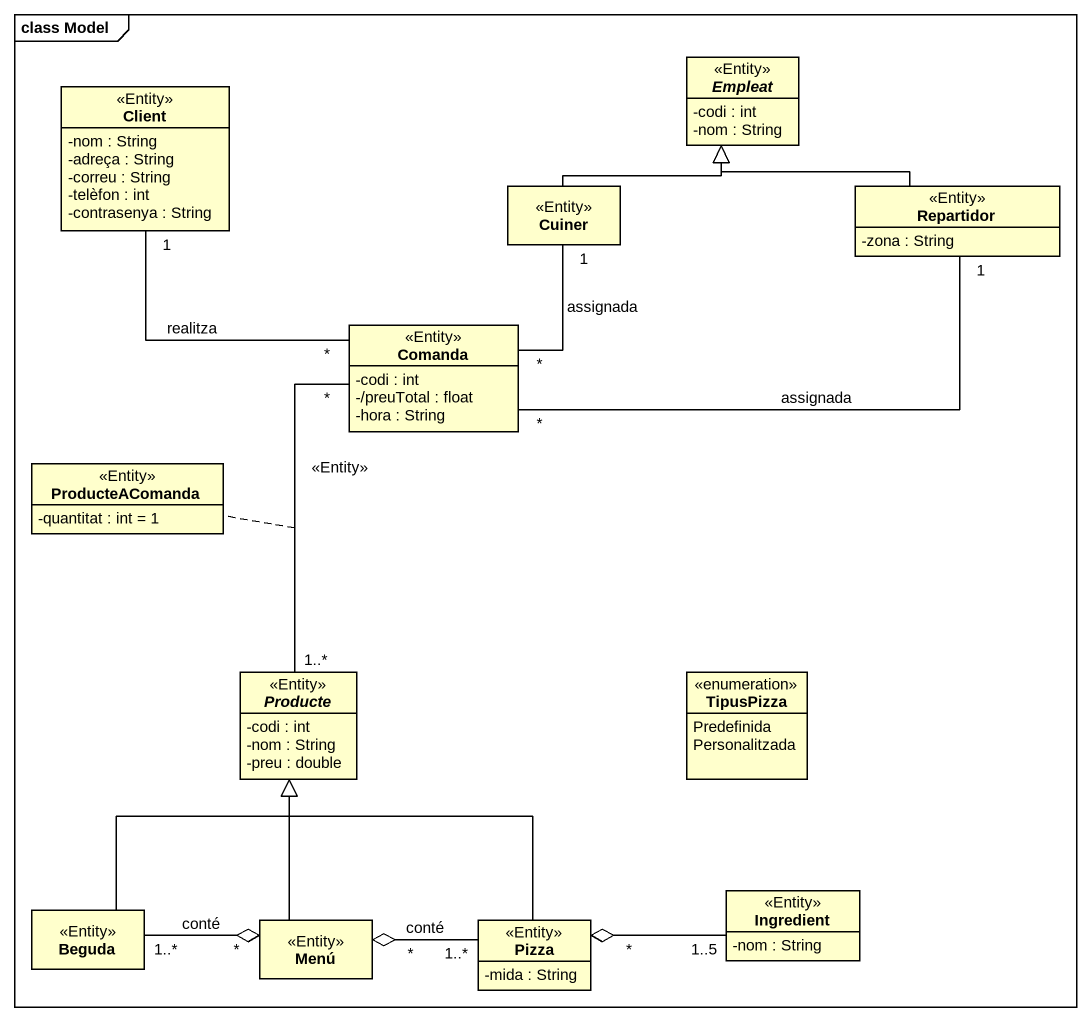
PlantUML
@startuml
mainframe class Model
hide circle
hide empty members
skinparam classAttributeIconSize 0
abstract class Empleat <<Entity>> {
  -codi : int
  -nom : String
}
class Client <<Entity>> {
  -nom : String
  -adreça : String
  -correu : String
  -telèfon : int
  -contrasenya : String
}
class Cuiner <<Entity>>
class Repartidor <<Entity>> {
  -zona : String
}
class Comanda <<Entity>> {
  -codi : int
  -/preuTotal : float
  -hora : String
}
class ProducteAComanda <<Entity>> {
  -quantitat : int = 1
}
abstract class Producte <<Entity>> {
  -codi : int
  -nom : String
  -preu : double
}
enum TipusPizza #FFFFCC {
  Predefinida
  Personalitzada
}
class Beguda <<Entity>>
class Menú <<Entity>>
class Pizza <<Entity>> {
  -mida : String
}
class Ingredient <<Entity>> {
  -nom : String
}
Client "1" -- "*" Comanda : realitza
Cuiner -up-|> Empleat
Repartidor -left-|> Empleat
Comanda "*" -up- "1" Cuiner : assignada
Comanda "*" -right- "1" Repartidor : assignada
Producte "1..*" -up- "*" Comanda : <<Entity>>
(Producte, Comanda) .. ProducteAComanda
Beguda -up-|> Producte
Menú -up-|> Producte
Menú "*" o-left- "1..*" Beguda : conté
Menú "*" o-right- "1..*" Pizza : conté
Pizza -up-|> Producte
Pizza "*" o-right- "1..5" Ingredient
@enduml
